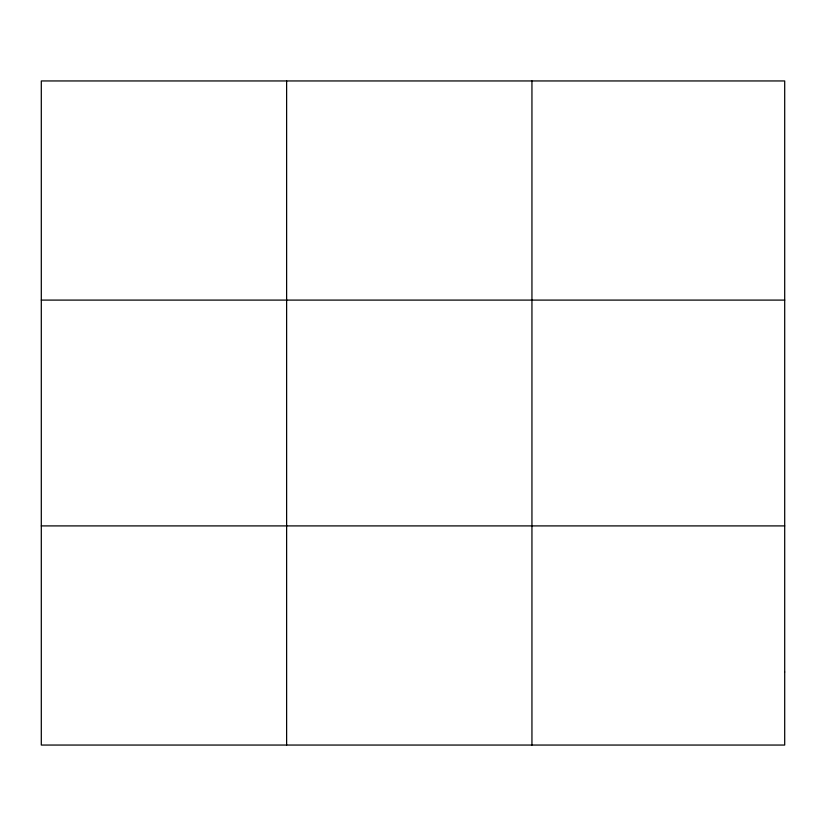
<?xml version="1.0" encoding="UTF-8"?>
<svg xmlns="http://www.w3.org/2000/svg" width="826" height="826" viewBox="0 0 826 826"><rect width="100%" height="100%" fill="white"/><g stroke="black" fill="none" stroke-linecap="round" stroke-linejoin="round"><path stroke-width="1.24" d="M286.622 80.948L286.622 745.052M531.944 80.948L531.944 745.052M41.3 300.096L784.7 300.096M41.3 525.904L784.7 525.904M784.7 672.003L784.7 745.052L41.3 745.052L41.3 80.948L784.7 80.948L784.7 672.003"/></g></svg>
